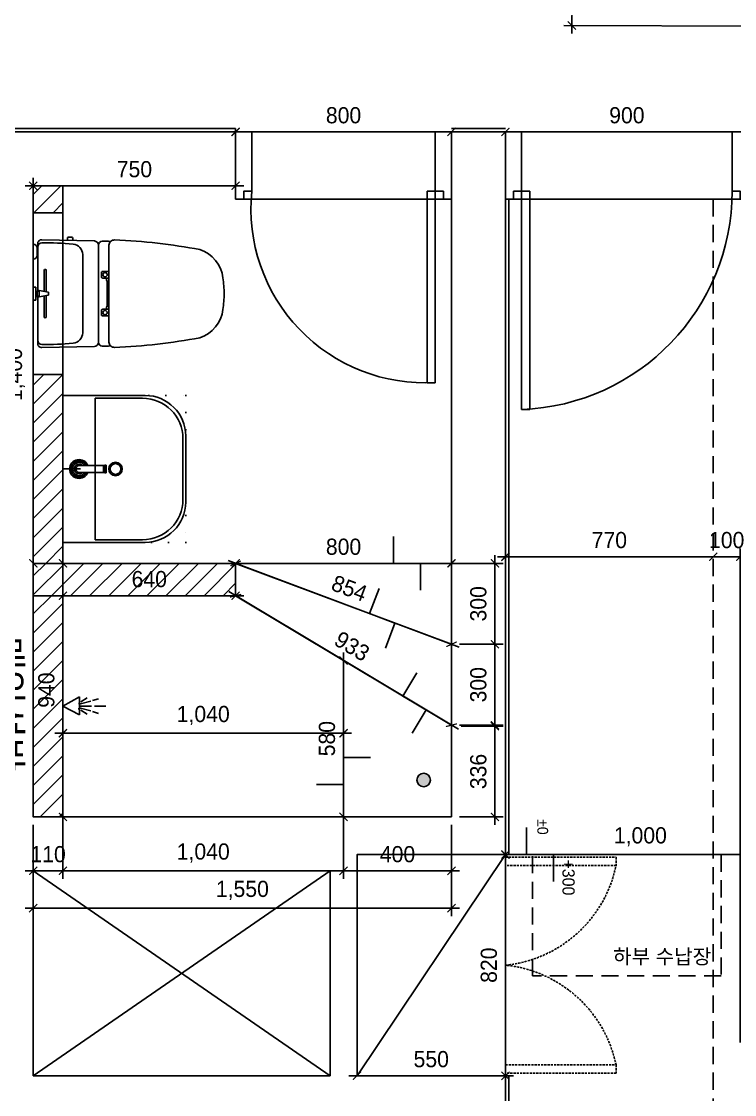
# Model space of a CAD drawing. Header units: millimetres. Extents: x -551172 to 232469, y -3435 to 261611.
# Drawn here: x 78598 to 81240, y 101786 to 105765 of the extents above; entities that cross this region are included whole.
import ezdxf

# ---------------------------------------------------------------- set-up
doc = ezdxf.new("R2010")
doc.units = ezdxf.units.MM
doc.header["$LTSCALE"] = 10
doc.header["$PDMODE"] = 3
for name, pattern in [('DH-HID2', [1.2, 0.8, -0.4]), ('DOT', [6.35, 0, -6.35]), ('HIDDEN', [9.525, 6.35, -3.175])]:
    doc.linetypes.add(name, pattern=pattern)
doc.layers.get('DEFPOINTS').update_dxf_attribs({"color": 248})
for name, color, linetype in [('0-ELC TEXT', 7, 'Continuous'), ('03-WAL NEW', 3, 'Continuous'), ('06-FUR', 6, 'Continuous'), ('07-DIM WAL', 5, 'Continuous'), ('3.기호.계단선', 30, 'Continuous'), ('BATH', 4, 'Continuous'), ('C-FIN', 5, 'Continuous'), ('C-HAT', 251, 'Continuous'), ('CO-BATH', 6, 'Continuous'), ('F-FIN', 5, 'Continuous'), ('F-PAT', 250, 'Continuous'), ('fin', 5, 'Continuous'), ('FU-FURM', 251, 'DH-HID2'), ('HL', 6, 'HIDDEN'), ('TOILET-1', 6, 'Continuous'), ('도면층2', 2, 'Continuous'), ('도면층4', 4, 'Continuous'), ('도면층5', 5, 'Continuous'), ('욕실설비', 3, 'Continuous')]:
    doc.layers.add(name, color=color, linetype=linetype)
doc.styles.add('HY 울릉도 L', font='')
doc.styles.add('코레일둥고', font='Korail_Round_Gothic_Medium.ttf')
doc.styles.get('HY 울릉도 L').set_extended_font_data('HY울릉도L')
doc.linetypes.add('ZIGZAG', pattern='A,0.0001,-0.2,[131,ltypeshp.shx,S=0.2,R=0,X=-0.2,Y=0],-0.4,[131,ltypeshp.shx,S=0.2,R=180,X=0.2,Y=0],-0.2', length=0.8001)
doc.dimstyles.new('30', dxfattribs={"dimscale": 30, "dimtxt": 2, "dimasz": 1, "dimexe": 1, "dimexo": 1, "dimgap": 1, "dimtad": 1, "dimdec": 0, "dimrnd": 0.05, "dimdsep": 46, "dimlunit": 6, "dimtxsty": 'HY 울릉도 L', "dimblk": 'ARCHTICK', "dimcen": 2.5, "dimdle": 1, "dimclrd": 133, "dimclre": 133, "dimclrt": 30, "dimadec": 0, "dimazin": 0, "dimtfac": 1, "dimtdec": 0, "dimtix": 1, "dimtmove": 2, "dimatfit": 3, "dimldrblk": 'ARCHTICK', "dimfxl": 1, "dimlwd": -1, "dimlwe": -1, "dimarcsym": 0})
pattern_1 = [(45, (-101460, 19350), (-35.355339, 35.355339), [])]

# ---------------------------------------------------------------- blocks, each defined once
blk = doc.blocks.new('A$C4B2D31F0')
at = {"layer": 'fin', "color": 4}
for p, q in [((185, 690.9), (20.4, 690.9)), ((37.2, 692.3), (24.7, 692.3)), ((37.2, 692.3), (49.7, 692.3)), ((200.9, 690.9), (365.5, 690.9)), ((47.7, 523.7), (192.9, 523.7)), ((338.2, 523.7), (192.9, 523.7)), ((12.6, 465.9), (192.9, 465.9)), ((373.3, 465.9), (192.9, 465.9)), ((192.9, 426.6), (13.7, 426.6)), ((192.9, 426.6), (372.2, 426.6))]:
    blk.add_line(p, q, dxfattribs=at)
for points in [[(20.4, 690.9), (7.9, 690.9, 0.421209), (-7.1, 675.5), (-2.4, 480.5, 0.001659)], [(365.5, 690.9), (378, 690.9, -0.421209), (392.9, 675.5), (388.3, 480.5, -0.001659)], [(12.6, 465.9, 0.371724), (-1.8, 451.2, 0.003515), (-1, 420.3, 0.320541)], [(373.3, 465.9, -0.371724), (387.7, 451.2, -0.003515), (386.9, 420.3, -0.320541)]]:
    blk.add_lwpolyline(points, format="xyb", dxfattribs=at)
for centre, radius, start, end in [((20.4, 674.9), 16, 90, 179.3116), ((24.7, 707.3), 15, 180, 270), ((49.7, 707.3), 15, 270, 0), ((365.5, 674.9), 16, 0.6884, 90), ((1004.3, 663.1), 1000, 179.3116, 185.9437), ((-618.4, 663.1), 1000, 354.0563, 0.6884), ((49.4, 563.7), 40, 185.9437, 267.5129), ((336.5, 563.7), 40, 272.4871, 354.0563), ((12.6, 480.9), 15, 181.3651, 270), ((373.3, 480.9), 15, 270, 358.6349), ((13.7, 406.6), 20, 90, 182.3333), ((2197.7, 495.6), 2205.9, 182.3333, 190.6081), ((-1811.8, 495.6), 2205.9, 349.3919, 357.6667), ((372.2, 406.6), 20, 357.6667, 90), ((148.7, 128.9), 125.5, 198.2964, 263.4241), ((237.2, 128.9), 125.5, 276.5759, 341.7036), ((192.9, 405.9), 405.9, 261.6993, 270), ((192.9, 405.9), 405.9, 270, 278.3007)]:
    blk.add_arc(centre, radius, start, end, dxfattribs=at)
at = {"layer": 'HL', "linetype": 'Continuous'}
for p, q in [((168.9, 697.3), (168.9, 707.3)), ((168.9, 697.3), (216.9, 697.3)), ((186, 692.5), (180.6, 697.3)), ((181.6, 685.5), (186, 692.5)), ((187, 651.2), (181.6, 685.5)), ((181.6, 685.5), (204.3, 685.5)), ((186, 692.5), (199.9, 692.5)), ((198.9, 651.2), (204.3, 685.5)), ((199.9, 692.5), (205.3, 697.3)), ((204.3, 685.5), (199.9, 692.5)), ((216.9, 697.3), (216.9, 707.3)), ((106.4, 666.3), (184.4, 666.3)), ((106.4, 659.3), (185.5, 659.3)), ((187, 651.2), (198.9, 651.2)), ((200.4, 659.3), (279.4, 659.3)), ((201.4, 666.3), (279.4, 666.3)), ((-16, 576.9), (-16, 564.8)), ((-12, 580.9), (-4.8, 580.9)), ((-12, 560.8), (-4.3, 560.8)), ((192.9, 433.7), (146.6, 433.7)), ((192.9, 433.7), (239.3, 433.7))]:
    blk.add_line(p, q, dxfattribs=at)
for points in [[(110.4, 426.6), (110.4, 450.8, -0.414214), (114.4, 454.8), (130.9, 454.8, -0.414214), (134.9, 450.8), (134.9, 435.2), (134.9, 426.6)], [(275.5, 426.6), (275.5, 450.8, 0.414214), (271.5, 454.8), (255, 454.8, 0.414214), (251, 450.8), (251, 435.2), (251, 426.6)], [(134.9, 435.2), (144.6, 435.2, -0.414214), (146.6, 433.2), (146.6, 426.6)], [(251, 435.2), (241.3, 435.2, 0.414214), (239.3, 433.2), (239.3, 426.6)]]:
    blk.add_lwpolyline(points, format="xyb", dxfattribs=at)
for centre in [(122.9, 440.9), (262.9, 440.9)]:
    blk.add_circle(centre, 8, dxfattribs=at)
for centre, radius, start, end in [((106.4, 662.8), 3.5, 90, 270), ((279.4, 662.8), 3.5, 270, 90), ((-12, 576.9), 4, 90, 180), ((-12, 564.8), 4, 180, 270)]:
    blk.add_arc(centre, radius, start, end, dxfattribs=at)
blk = doc.blocks.new('B-003')
blk.add_line((0, 0), (0, -65))
at = {"layer": 'CO-BATH'}
for p, q in [((272.5, 0), (-272.5, 0)), ((272.5, -305), (272.5, 0)), ((-272.5, 0), (-272.5, -305)), ((-122.5, -455), (122.5, -455))]:
    blk.add_line(p, q, dxfattribs=at)
at = {"layer": 'CO-BATH', "color": 8}
for p, q in [((-12.5, -60), (-12.5, -150.5)), ((12.5, -60), (12.5, -150.5)), ((-262.5, -120), (-262.5, -295)), ((262.5, -120), (-262.5, -120)), ((-14.5, -155.5), (-14.5, -160.5)), ((-13.5, -150.5), (-13.5, -155.5)), ((13.5, -150.5), (13.5, -155.5)), ((14.5, -155.5), (14.5, -160.5)), ((262.5, -295), (262.5, -120)), ((-14.5, -160.5), (14.5, -160.5)), ((-112.5, -445), (112.5, -445))]:
    blk.add_line(p, q, dxfattribs=at)
at = {"layer": 'CO-BATH', "color": 251}
for p, q in [((-14.5, -155.5), (14.5, -155.5)), ((-13.5, -150.5), (13.5, -150.5))]:
    blk.add_line(p, q, dxfattribs=at)
at = {"layer": 'CO-BATH', "color": 8, "linetype": 'DOT'}
blk.add_lwpolyline([(-272.5, -455), (272.5, -455), (272.5, 0), (-272.5, 0)], close=True, dxfattribs=at)
at = {"layer": 'CO-BATH', "color": 8}
blk.add_circle((0, -195), 25, dxfattribs=at)
at = {"layer": 'CO-BATH', "color": 251}
blk.add_circle((0, -195), 20, dxfattribs=at)
at = {"layer": 'CO-BATH', "color": 8}
for centre, radius, start, end in [((0, -60), 35, 290.9248, 249.0751), ((0, -60), 12.5, 360, 180), ((-112.5, -295), 150, 180, 270), ((112.5, -295), 150, 270, 0)]:
    blk.add_arc(centre, radius, start, end, dxfattribs=at)
at = {"layer": 'CO-BATH', "color": 251}
for radius, start, end in [(30, 294.6243, 245.3757), (25, 300, 240), (18, 313.9829, 226.017)]:
    blk.add_arc((0, -60), radius, start, end, dxfattribs=at)
at = {"layer": 'CO-BATH'}
for centre, start, end in [((-122.5, -305), 180, 270), ((122.5, -305), 270, 0)]:
    blk.add_arc(centre, 150, start, end, dxfattribs=at)
blk = doc.blocks.new('AC-8')
at = {"layer": 'BATH'}
for p, q in [((-50.8, 54), (-0.1, 142.7)), ((-0.1, 142.7), (45.4, 54)), ((45.4, 54), (-50.8, 54)), ((-24.7, 46.5), (-46.3, 12.2)), ((-13.5, 47.3), (-27.7, -7.9)), ((-1.6, 49.5), (-1.6, -10.8)), ((10.4, 47.3), (24.5, -7.9)), ((21.6, 46.5), (43.2, 12.2)), ((-31.4, -16.2), (-41.1, -49)), ((-1.6, -27.3), (-1.6, -88.5)), ((28.3, -16.2), (38, -49))]:
    blk.add_line(p, q, dxfattribs=at)
blk = doc.blocks.new('A$C1AC25B95')
at = {"layer": '욕실설비', "color": 8}
for p, q in [((28.3, 72.3), (28.3, 75)), ((53.3, 73.7), (53.3, 75))]:
    blk.add_line(p, q, dxfattribs=at)
at = {"layer": 'TOILET-1', "linetype": 'Continuous', "xscale": 0.873786407766195, "yscale": 0.873786407766195, "zscale": 0.873786407766195, "rotation": 180}
blk.add_blockref('AC-8', (39.7, 124.7), dxfattribs=at)
blk = doc.blocks.new('_ArchTick')
at = {"color": 0, "linetype": 'ByBlock', "const_width": 0.15}
blk.add_lwpolyline([(-0.5, -0.5), (0.5, 0.5)], dxfattribs=at)
blk = doc.blocks.new('*D1173')
at = {"layer": '06-FUR', "color": 133, "transparency": 16777216}
for p, q in [((78641.4, 102785.3), (78641.4, 102585.3)), ((78751.4, 102785.3), (78751.4, 102585.3)), ((78641.4, 102615.3), (78611.4, 102615.3)), ((78641.4, 102615.3), (78751.4, 102615.3)), ((78751.4, 102615.3), (78781.4, 102615.3))]:
    blk.add_line(p, q, dxfattribs=at)
at = {"layer": 'DEFPOINTS', "color": 0, "transparency": 16777216}
for p in [(78641.4, 102815.3), (78751.4, 102815.3), (78751.4, 102615.3)]:
    blk.add_point(p, dxfattribs=at)
at = {"layer": '06-FUR', "color": 133, "transparency": 16777216, "xscale": 30, "yscale": 30, "zscale": 30}
blk.add_blockref('_ArchTick', (78641.4, 102615.3), dxfattribs=at)
at = {"layer": '06-FUR', "color": 133, "transparency": 16777216, "xscale": 30, "yscale": 30, "zscale": 30, "rotation": 180}
blk.add_blockref('_ArchTick', (78751.4, 102615.3), dxfattribs=at)
at = {"layer": '06-FUR', "color": 30, "transparency": 16777216, "insert": (78696.4, 102676.6), "char_height": 60, "attachment_point": 5, "style": 'HY 울릉도 L'}
blk.add_mtext('110', dxfattribs=at)
blk = doc.blocks.new('*D1174')
at = {"layer": '06-FUR', "color": 133, "transparency": 16777216}
for p, q in [((78751.4, 102785.3), (78751.4, 102585.3)), ((79791.4, 102785.3), (79791.4, 102585.3)), ((78721.4, 102615.3), (79821.4, 102615.3))]:
    blk.add_line(p, q, dxfattribs=at)
at = {"layer": 'DEFPOINTS', "color": 0, "transparency": 16777216}
for p in [(78751.4, 102815.3), (79791.4, 102815.3), (79791.4, 102615.3)]:
    blk.add_point(p, dxfattribs=at)
at = {"layer": '06-FUR', "color": 133, "transparency": 16777216, "xscale": 30, "yscale": 30, "zscale": 30, "rotation": 180}
blk.add_blockref('_ArchTick', (78751.4, 102615.3), dxfattribs=at)
at = {"layer": '06-FUR', "color": 133, "transparency": 16777216, "xscale": 30, "yscale": 30, "zscale": 30}
blk.add_blockref('_ArchTick', (79791.4, 102615.3), dxfattribs=at)
at = {"layer": '06-FUR', "color": 30, "transparency": 16777216, "insert": (79271.4, 102681.2), "char_height": 60, "attachment_point": 5, "style": 'HY 울릉도 L'}
blk.add_mtext('1,040', dxfattribs=at)
blk = doc.blocks.new('*D1106')
at = {"layer": '06-FUR', "color": 133, "transparency": 16777216}
for p, q in [((79791.4, 102785.3), (79791.4, 102585.3)), ((80191.4, 102785.3), (80191.4, 102585.3)), ((79761.4, 102615.3), (80221.4, 102615.3))]:
    blk.add_line(p, q, dxfattribs=at)
at = {"layer": 'DEFPOINTS', "color": 0, "transparency": 16777216}
for p in [(79791.4, 102815.3), (80191.4, 102815.3), (80191.4, 102615.3)]:
    blk.add_point(p, dxfattribs=at)
at = {"layer": '06-FUR', "color": 133, "transparency": 16777216, "xscale": 30, "yscale": 30, "zscale": 30, "rotation": 180}
blk.add_blockref('_ArchTick', (79791.4, 102615.3), dxfattribs=at)
at = {"layer": '06-FUR', "color": 133, "transparency": 16777216, "xscale": 30, "yscale": 30, "zscale": 30}
blk.add_blockref('_ArchTick', (80191.4, 102615.3), dxfattribs=at)
at = {"layer": '06-FUR', "color": 30, "transparency": 16777216, "insert": (79991.4, 102676.6), "char_height": 60, "attachment_point": 5, "style": 'HY 울릉도 L'}
blk.add_mtext('400', dxfattribs=at)
blk = doc.blocks.new('*D1107')
at = {"layer": '06-FUR', "color": 133, "transparency": 16777216}
for p, q in [((78641.4, 102785.3), (78641.4, 102446.8)), ((80191.4, 102785.3), (80191.4, 102446.8)), ((80221.4, 102476.8), (78611.4, 102476.8))]:
    blk.add_line(p, q, dxfattribs=at)
at = {"layer": 'DEFPOINTS', "color": 0, "transparency": 16777216}
for p in [(78641.4, 102815.3), (80191.4, 102815.3), (78641.4, 102476.8)]:
    blk.add_point(p, dxfattribs=at)
at = {"layer": '06-FUR', "color": 133, "transparency": 16777216, "xscale": 30, "yscale": 30, "zscale": 30, "rotation": 180}
blk.add_blockref('_ArchTick', (78641.4, 102476.8), dxfattribs=at)
at = {"layer": '06-FUR', "color": 133, "transparency": 16777216, "xscale": 30, "yscale": 30, "zscale": 30}
blk.add_blockref('_ArchTick', (80191.4, 102476.8), dxfattribs=at)
at = {"layer": '06-FUR', "color": 30, "transparency": 16777216, "insert": (79416.4, 102542.7), "char_height": 60, "attachment_point": 5, "style": 'HY 울릉도 L'}
blk.add_mtext('1,550', dxfattribs=at)
blk = doc.blocks.new('*D1175')
at = {"layer": '06-FUR', "color": 133, "transparency": 16777216}
for p, q in [((80352.4, 103785.3), (80352.4, 103425.3)), ((80221.4, 103755.3), (80382.4, 103755.3)), ((80221.4, 103455.3), (80382.4, 103455.3))]:
    blk.add_line(p, q, dxfattribs=at)
at = {"layer": 'DEFPOINTS', "color": 0, "transparency": 16777216}
for p in [(80191.4, 103755.3), (80191.4, 103455.3), (80352.4, 103455.3)]:
    blk.add_point(p, dxfattribs=at)
at = {"layer": '06-FUR', "color": 133, "transparency": 16777216, "xscale": 30, "yscale": 30, "zscale": 30}
for p, rotation in [((80352.4, 103755.3), 90), ((80352.4, 103455.3), 270)]:
    blk.add_blockref('_ArchTick', p, dxfattribs=dict(at, rotation=rotation))
at = {"layer": '06-FUR', "color": 30, "transparency": 16777216, "insert": (80291.1, 103605.3), "char_height": 60, "attachment_point": 5, "rotation": 90, "style": 'HY 울릉도 L'}
blk.add_mtext('300', dxfattribs=at)
blk = doc.blocks.new('*D1176')
at = {"layer": '06-FUR', "color": 133, "transparency": 16777216}
for p, q in [((80352.4, 103485.3), (80352.4, 103125.3)), ((80221.4, 103455.3), (80382.4, 103455.3)), ((80221.4, 103155.3), (80382.4, 103155.3))]:
    blk.add_line(p, q, dxfattribs=at)
at = {"layer": 'DEFPOINTS', "color": 0, "transparency": 16777216}
for p in [(80191.4, 103455.3), (80191.4, 103155.3), (80352.4, 103155.3)]:
    blk.add_point(p, dxfattribs=at)
at = {"layer": '06-FUR', "color": 133, "transparency": 16777216, "xscale": 30, "yscale": 30, "zscale": 30}
for p, rotation in [((80352.4, 103455.3), 90), ((80352.4, 103155.3), 270)]:
    blk.add_blockref('_ArchTick', p, dxfattribs=dict(at, rotation=rotation))
at = {"layer": '06-FUR', "color": 30, "transparency": 16777216, "insert": (80291.1, 103305.3), "char_height": 60, "attachment_point": 5, "rotation": 90, "style": 'HY 울릉도 L'}
blk.add_mtext('300', dxfattribs=at)
blk = doc.blocks.new('*D1108')
at = {"layer": '06-FUR', "color": 133, "transparency": 16777216}
for p, q in [((80352.4, 103181.7), (80352.4, 102785.3)), ((80227.4, 103151.7), (80382.4, 103151.7)), ((80221.4, 102815.3), (80382.4, 102815.3))]:
    blk.add_line(p, q, dxfattribs=at)
at = {"layer": 'DEFPOINTS', "color": 0, "transparency": 16777216}
for p in [(80197.4, 103151.7), (80191.4, 102815.3), (80352.4, 102815.3)]:
    blk.add_point(p, dxfattribs=at)
at = {"layer": '06-FUR', "color": 133, "transparency": 16777216, "xscale": 30, "yscale": 30, "zscale": 30}
for p, rotation in [((80352.4, 103151.7), 90), ((80352.4, 102815.3), 270)]:
    blk.add_blockref('_ArchTick', p, dxfattribs=dict(at, rotation=rotation))
at = {"layer": '06-FUR', "color": 30, "transparency": 16777216, "insert": (80291.1, 102983.5), "char_height": 60, "attachment_point": 5, "rotation": 90, "style": 'HY 울릉도 L'}
blk.add_mtext('336', dxfattribs=at)
blk = doc.blocks.new('*D1109')
at = {"layer": '06-FUR', "color": 133, "transparency": 16777216}
for p, q in [((78751.4, 103785.3), (78751.4, 102785.3)), ((78671.4, 103755.3), (78781.4, 103755.3)), ((78671.4, 102815.3), (78781.4, 102815.3))]:
    blk.add_line(p, q, dxfattribs=at)
at = {"layer": 'DEFPOINTS', "color": 0, "transparency": 16777216}
for p in [(78641.4, 103755.3), (78641.4, 102815.3), (78751.4, 102815.3)]:
    blk.add_point(p, dxfattribs=at)
at = {"layer": '06-FUR', "color": 133, "transparency": 16777216, "xscale": 30, "yscale": 30, "zscale": 30}
for p, rotation in [((78751.4, 103755.3), 90), ((78751.4, 102815.3), 270)]:
    blk.add_blockref('_ArchTick', p, dxfattribs=dict(at, rotation=rotation))
at = {"layer": '06-FUR', "color": 30, "transparency": 16777216, "insert": (78690.1, 103285.3), "char_height": 60, "attachment_point": 5, "rotation": 90, "style": 'HY 울릉도 L'}
blk.add_mtext('940', dxfattribs=at)
blk = doc.blocks.new('*D1177')
at = {"layer": '06-FUR', "color": 133, "transparency": 16777216}
for p, q in [((78641.4, 103725.3), (78641.4, 105185.3)), ((78671.4, 105155.3), (78671.4, 105155.3)), ((78671.4, 103755.3), (78671.4, 103755.3))]:
    blk.add_line(p, q, dxfattribs=at)
at = {"layer": 'DEFPOINTS', "color": 0, "transparency": 16777216}
for p in [(78641.4, 105155.3), (78641.4, 105155.3), (78641.4, 103755.3)]:
    blk.add_point(p, dxfattribs=at)
at = {"layer": '06-FUR', "color": 133, "transparency": 16777216, "xscale": 30, "yscale": 30, "zscale": 30}
for p, rotation in [((78641.4, 105155.3), 90), ((78641.4, 103755.3), 270)]:
    blk.add_blockref('_ArchTick', p, dxfattribs=dict(at, rotation=rotation))
at = {"layer": '06-FUR', "color": 30, "transparency": 16777216, "insert": (78575.4, 104455.3), "char_height": 60, "attachment_point": 5, "rotation": 90, "style": 'HY 울릉도 L'}
blk.add_mtext('1,400', dxfattribs=at)
blk = doc.blocks.new('*D1164')
at = {"layer": '06-FUR', "color": 133, "transparency": 16777216}
blk.add_line((81321.4, 105355.3), (80361.4, 105355.3), dxfattribs=at)
at = {"layer": 'DEFPOINTS', "color": 0, "transparency": 16777216}
for p in [(80391.4, 105355.3), (80391.4, 105355.3), (81291.4, 105355.3)]:
    blk.add_point(p, dxfattribs=at)
at = {"layer": '06-FUR', "color": 133, "transparency": 16777216, "xscale": 30, "yscale": 30, "zscale": 30, "rotation": 180}
blk.add_blockref('_ArchTick', (80391.4, 105355.3), dxfattribs=at)
at = {"layer": '06-FUR', "color": 133, "transparency": 16777216, "xscale": 30, "yscale": 30, "zscale": 30}
blk.add_blockref('_ArchTick', (81291.4, 105355.3), dxfattribs=at)
at = {"layer": '06-FUR', "color": 30, "transparency": 16777216, "insert": (80841.4, 105416.6), "char_height": 60, "attachment_point": 5, "style": 'HY 울릉도 L'}
blk.add_mtext('900', dxfattribs=at)
blk = doc.blocks.new('*D1165')
at = {"layer": '06-FUR', "color": 133, "transparency": 16777216}
blk.add_line((80221.4, 105355.3), (79361.4, 105355.3), dxfattribs=at)
at = {"layer": 'DEFPOINTS', "color": 0, "transparency": 16777216}
for p in [(79391.4, 105355.3), (79391.4, 105355.3), (80191.4, 105355.3)]:
    blk.add_point(p, dxfattribs=at)
at = {"layer": '06-FUR', "color": 133, "transparency": 16777216, "xscale": 30, "yscale": 30, "zscale": 30, "rotation": 180}
blk.add_blockref('_ArchTick', (79391.4, 105355.3), dxfattribs=at)
at = {"layer": '06-FUR', "color": 133, "transparency": 16777216, "xscale": 30, "yscale": 30, "zscale": 30}
blk.add_blockref('_ArchTick', (80191.4, 105355.3), dxfattribs=at)
at = {"layer": '06-FUR', "color": 30, "transparency": 16777216, "insert": (79791.4, 105416.6), "char_height": 60, "attachment_point": 5, "style": 'HY 울릉도 L'}
blk.add_mtext('800', dxfattribs=at)
blk = doc.blocks.new('*D1204')
at = {"layer": '06-FUR', "color": 133, "transparency": 16777216}
blk.add_line((81421.4, 102675.3), (80361.4, 102675.3), dxfattribs=at)
at = {"layer": 'DEFPOINTS', "color": 0, "transparency": 16777216}
for p in [(80391.4, 102675.3), (80391.4, 102675.3), (81391.4, 102675.3)]:
    blk.add_point(p, dxfattribs=at)
at = {"layer": '06-FUR', "color": 133, "transparency": 16777216, "xscale": 30, "yscale": 30, "zscale": 30, "rotation": 180}
blk.add_blockref('_ArchTick', (80391.4, 102675.3), dxfattribs=at)
at = {"layer": '06-FUR', "color": 133, "transparency": 16777216, "xscale": 30, "yscale": 30, "zscale": 30}
blk.add_blockref('_ArchTick', (81391.4, 102675.3), dxfattribs=at)
at = {"layer": '06-FUR', "color": 30, "transparency": 16777216, "insert": (80891.4, 102741.2), "char_height": 60, "attachment_point": 5, "style": 'HY 울릉도 L'}
blk.add_mtext('1,000', dxfattribs=at)
blk = doc.blocks.new('*D1213')
at = {"layer": '06-FUR', "color": 133, "transparency": 16777216}
for p, q in [((80391.4, 102705.3), (80391.4, 101825.3)), ((80421.4, 102675.3), (80421.4, 102675.3)), ((80421.4, 101855.3), (80421.4, 101855.3))]:
    blk.add_line(p, q, dxfattribs=at)
at = {"layer": 'DEFPOINTS', "color": 0, "transparency": 16777216}
for p in [(80391.4, 102675.3), (80391.4, 101855.3), (80391.4, 101855.3)]:
    blk.add_point(p, dxfattribs=at)
at = {"layer": '06-FUR', "color": 133, "transparency": 16777216, "xscale": 30, "yscale": 30, "zscale": 30}
for p, rotation in [((80391.4, 102675.3), 90), ((80391.4, 101855.3), 270)]:
    blk.add_blockref('_ArchTick', p, dxfattribs=dict(at, rotation=rotation))
at = {"layer": '06-FUR', "color": 30, "transparency": 16777216, "insert": (80330.1, 102265.3), "char_height": 60, "attachment_point": 5, "rotation": 90, "style": 'HY 울릉도 L'}
blk.add_mtext('820', dxfattribs=at)
blk = doc.blocks.new('*D1214')
at = {"layer": '06-FUR', "color": 133, "transparency": 16777216}
blk.add_line((80421.4, 101855.3), (79811.4, 101855.3), dxfattribs=at)
at = {"layer": 'DEFPOINTS', "color": 0, "transparency": 16777216}
for p in [(79841.4, 101855.3), (79841.4, 101855.3), (80391.4, 101855.3)]:
    blk.add_point(p, dxfattribs=at)
at = {"layer": '06-FUR', "color": 133, "transparency": 16777216, "xscale": 30, "yscale": 30, "zscale": 30, "rotation": 180}
blk.add_blockref('_ArchTick', (79841.4, 101855.3), dxfattribs=at)
at = {"layer": '06-FUR', "color": 133, "transparency": 16777216, "xscale": 30, "yscale": 30, "zscale": 30}
blk.add_blockref('_ArchTick', (80391.4, 101855.3), dxfattribs=at)
at = {"layer": '06-FUR', "color": 30, "transparency": 16777216, "insert": (80116.4, 101916.6), "char_height": 60, "attachment_point": 5, "style": 'HY 울릉도 L'}
blk.add_mtext('550', dxfattribs=at)
blk = doc.blocks.new('*D1244')
at = {"layer": '06-FUR', "color": 133, "transparency": 16777216}
blk.add_line((79421.4, 103635.3), (78721.4, 103635.3), dxfattribs=at)
at = {"layer": 'DEFPOINTS', "color": 0, "transparency": 16777216}
for p in [(78751.4, 103635.3), (78751.4, 103635.3), (79391.4, 103635.3)]:
    blk.add_point(p, dxfattribs=at)
at = {"layer": '06-FUR', "color": 133, "transparency": 16777216, "xscale": 30, "yscale": 30, "zscale": 30, "rotation": 180}
blk.add_blockref('_ArchTick', (78751.4, 103635.3), dxfattribs=at)
at = {"layer": '06-FUR', "color": 133, "transparency": 16777216, "xscale": 30, "yscale": 30, "zscale": 30}
blk.add_blockref('_ArchTick', (79391.4, 103635.3), dxfattribs=at)
at = {"layer": '06-FUR', "color": 30, "transparency": 16777216, "insert": (79071.4, 103696.6), "char_height": 60, "attachment_point": 5, "style": 'HY 울릉도 L'}
blk.add_mtext('640', dxfattribs=at)
blk = doc.blocks.new('*D1245')
at = {"layer": '06-FUR', "color": 133, "transparency": 16777216}
blk.add_line((79365.7, 103650.7), (80217.1, 103139.9), dxfattribs=at)
at = {"layer": 'DEFPOINTS', "color": 0, "transparency": 16777216}
for p in [(79391.4, 103635.3), (80191.4, 103155.3), (80191.4, 103155.3)]:
    blk.add_point(p, dxfattribs=at)
at = {"layer": '06-FUR', "color": 133, "transparency": 16777216, "xscale": 30, "yscale": 30, "zscale": 30}
for p, rotation in [((79391.4, 103635.3), 149.0362434679265), ((80191.4, 103155.3), 329.0362434679265)]:
    blk.add_blockref('_ArchTick', p, dxfattribs=dict(at, rotation=rotation))
at = {"layer": '06-FUR', "color": 30, "transparency": 16777216, "insert": (79822.9, 103447.9), "char_height": 60, "attachment_point": 5, "rotation": 329.0362, "style": 'HY 울릉도 L'}
blk.add_mtext('933', dxfattribs=at)
blk = doc.blocks.new('*D1246')
at = {"layer": '06-FUR', "color": 133, "transparency": 16777216}
blk.add_line((79791.4, 103425.3), (79791.4, 102785.3), dxfattribs=at)
at = {"layer": 'DEFPOINTS', "color": 0, "transparency": 16777216}
for p in [(79791.4, 103395.3), (79791.4, 102815.3), (79791.4, 102815.3)]:
    blk.add_point(p, dxfattribs=at)
at = {"layer": '06-FUR', "color": 133, "transparency": 16777216, "xscale": 30, "yscale": 30, "zscale": 30}
for p, rotation in [((79791.4, 103395.3), 90), ((79791.4, 102815.3), 270)]:
    blk.add_blockref('_ArchTick', p, dxfattribs=dict(at, rotation=rotation))
at = {"layer": '06-FUR', "color": 30, "transparency": 16777216, "insert": (79730.1, 103105.3), "char_height": 60, "attachment_point": 5, "rotation": 90, "style": 'HY 울릉도 L'}
blk.add_mtext('580', dxfattribs=at)
blk = doc.blocks.new('*D1247')
at = {"layer": '06-FUR', "color": 133, "transparency": 16777216}
blk.add_line((79363.3, 103765.8), (80219.5, 103444.8), dxfattribs=at)
at = {"layer": 'DEFPOINTS', "color": 0, "transparency": 16777216}
for p in [(79391.4, 103755.3), (80191.4, 103455.3), (80191.4, 103455.3)]:
    blk.add_point(p, dxfattribs=at)
at = {"layer": '06-FUR', "color": 133, "transparency": 16777216, "xscale": 30, "yscale": 30, "zscale": 30}
for p, rotation in [((79391.4, 103755.3), 159.4439547804165), ((80191.4, 103455.3), 339.4439547804166)]:
    blk.add_blockref('_ArchTick', p, dxfattribs=dict(at, rotation=rotation))
at = {"layer": '06-FUR', "color": 30, "transparency": 16777216, "insert": (79812.9, 103662.7), "char_height": 60, "attachment_point": 5, "rotation": 339.444, "style": 'HY 울릉도 L'}
blk.add_mtext('854', dxfattribs=at)
blk = doc.blocks.new('*D1250')
at = {"layer": '06-FUR', "color": 133, "transparency": 16777216}
blk.add_line((80221.4, 103755.3), (79361.4, 103755.3), dxfattribs=at)
at = {"layer": 'DEFPOINTS', "color": 0, "transparency": 16777216}
for p in [(79391.4, 103755.3), (79391.4, 103755.3), (80191.4, 103755.3)]:
    blk.add_point(p, dxfattribs=at)
at = {"layer": '06-FUR', "color": 133, "transparency": 16777216, "xscale": 30, "yscale": 30, "zscale": 30, "rotation": 180}
blk.add_blockref('_ArchTick', (79391.4, 103755.3), dxfattribs=at)
at = {"layer": '06-FUR', "color": 133, "transparency": 16777216, "xscale": 30, "yscale": 30, "zscale": 30}
blk.add_blockref('_ArchTick', (80191.4, 103755.3), dxfattribs=at)
at = {"layer": '06-FUR', "color": 30, "transparency": 16777216, "insert": (79791.4, 103816.6), "char_height": 60, "attachment_point": 5, "style": 'HY 울릉도 L'}
blk.add_mtext('800', dxfattribs=at)
blk = doc.blocks.new('*D1251')
at = {"layer": '06-FUR', "color": 133, "transparency": 16777216}
for p, q in [((79391.4, 105185.3), (79391.4, 105185.3)), ((79421.4, 105155.3), (78611.4, 105155.3))]:
    blk.add_line(p, q, dxfattribs=at)
at = {"layer": 'DEFPOINTS', "color": 0, "transparency": 16777216}
for p in [(78641.4, 105155.3), (78641.4, 105155.3), (79391.4, 105155.3)]:
    blk.add_point(p, dxfattribs=at)
at = {"layer": '06-FUR', "color": 133, "transparency": 16777216, "xscale": 30, "yscale": 30, "zscale": 30, "rotation": 180}
blk.add_blockref('_ArchTick', (78641.4, 105155.3), dxfattribs=at)
at = {"layer": '06-FUR', "color": 133, "transparency": 16777216, "xscale": 30, "yscale": 30, "zscale": 30}
blk.add_blockref('_ArchTick', (79391.4, 105155.3), dxfattribs=at)
at = {"layer": '06-FUR', "color": 30, "transparency": 16777216, "insert": (79016.4, 105216.6), "char_height": 60, "attachment_point": 5, "style": 'HY 울릉도 L'}
blk.add_mtext('750', dxfattribs=at)
blk = doc.blocks.new('*D1260')
at = {"layer": '06-FUR', "color": 133, "transparency": 16777216}
for p, q in [((80642.7, 106919.8), (80637.5, 105719.8)), ((81641.4, 106885.4), (80612.6, 106889.9)), ((81636.4, 105745.4), (80607.6, 105749.9))]:
    blk.add_line(p, q, dxfattribs=at)
at = {"layer": 'DEFPOINTS', "color": 0, "transparency": 16777216}
for p in [(81671.4, 106885.3), (80637.6, 105749.8), (81666.4, 105745.3)]:
    blk.add_point(p, dxfattribs=at)
at = {"layer": '06-FUR', "color": 133, "transparency": 16777216, "xscale": 30, "yscale": 30, "zscale": 30}
for p, rotation in [((80642.6, 106889.8), 89.74870329060842), ((80637.6, 105749.8), 269.7487032906084)]:
    blk.add_blockref('_ArchTick', p, dxfattribs=dict(at, rotation=rotation))
at = {"layer": '06-FUR', "color": 30, "transparency": 16777216, "insert": (80574.1, 106320.1), "char_height": 60, "attachment_point": 5, "rotation": 89.7487, "style": 'HY 울릉도 L'}
blk.add_mtext('1,140', dxfattribs=at)
blk = doc.blocks.new('*D1261')
at = {"layer": '06-FUR', "color": 133, "transparency": 16777216}
blk.add_line((79821.4, 103125.3), (78721.4, 103125.3), dxfattribs=at)
at = {"layer": 'DEFPOINTS', "color": 0, "transparency": 16777216}
for p in [(78751.4, 103125.3), (78751.4, 103125.3), (79791.4, 103125.3)]:
    blk.add_point(p, dxfattribs=at)
at = {"layer": '06-FUR', "color": 133, "transparency": 16777216, "xscale": 30, "yscale": 30, "zscale": 30, "rotation": 180}
blk.add_blockref('_ArchTick', (78751.4, 103125.3), dxfattribs=at)
at = {"layer": '06-FUR', "color": 133, "transparency": 16777216, "xscale": 30, "yscale": 30, "zscale": 30}
blk.add_blockref('_ArchTick', (79791.4, 103125.3), dxfattribs=at)
at = {"layer": '06-FUR', "color": 30, "transparency": 16777216, "insert": (79271.4, 103191.2), "char_height": 60, "attachment_point": 5, "style": 'HY 울릉도 L'}
blk.add_mtext('1,040', dxfattribs=at)
blk = doc.blocks.new('*D1276')
at = {"layer": '06-FUR', "color": 133, "transparency": 16777216}
for p, q in [((81191.4, 103780), (80361.4, 103780)), ((80391.4, 101978.4), (80391.4, 103810))]:
    blk.add_line(p, q, dxfattribs=at)
at = {"layer": 'DEFPOINTS', "color": 0, "transparency": 16777216}
for p in [(80391.4, 103780), (81161.4, 103780), (80391.4, 101948.4)]:
    blk.add_point(p, dxfattribs=at)
at = {"layer": '06-FUR', "color": 133, "transparency": 16777216, "xscale": 30, "yscale": 30, "zscale": 30, "rotation": 180}
blk.add_blockref('_ArchTick', (80391.4, 103780), dxfattribs=at)
at = {"layer": '06-FUR', "color": 133, "transparency": 16777216, "xscale": 30, "yscale": 30, "zscale": 30}
blk.add_blockref('_ArchTick', (81161.4, 103780), dxfattribs=at)
at = {"layer": '06-FUR', "color": 30, "transparency": 16777216, "insert": (80776.4, 103841.3), "char_height": 60, "attachment_point": 5, "style": 'HY 울릉도 L'}
blk.add_mtext('770', dxfattribs=at)
blk = doc.blocks.new('*D1277')
at = {"layer": '06-FUR', "color": 133, "transparency": 16777216}
for p, q in [((81161.4, 103780), (81131.4, 103780)), ((81161.4, 103780), (81261.4, 103780)), ((81261.4, 101978.4), (81261.4, 103810)), ((81261.4, 103780), (81291.4, 103780))]:
    blk.add_line(p, q, dxfattribs=at)
at = {"layer": 'DEFPOINTS', "color": 0, "transparency": 16777216}
for p in [(81161.4, 103780), (81261.4, 103780), (81261.4, 101948.4)]:
    blk.add_point(p, dxfattribs=at)
at = {"layer": '06-FUR', "color": 133, "transparency": 16777216, "xscale": 30, "yscale": 30, "zscale": 30}
blk.add_blockref('_ArchTick', (81161.4, 103780), dxfattribs=at)
at = {"layer": '06-FUR', "color": 133, "transparency": 16777216, "xscale": 30, "yscale": 30, "zscale": 30, "rotation": 180}
blk.add_blockref('_ArchTick', (81261.4, 103780), dxfattribs=at)
at = {"layer": '06-FUR', "color": 30, "transparency": 16777216, "insert": (81211.4, 103841.3), "char_height": 60, "attachment_point": 5, "style": 'HY 울릉도 L'}
blk.add_mtext('100', dxfattribs=at)

msp = doc.modelspace()

# ---------------------------------------------------------------- hatches: boundary and pattern name
at = {"layer": '0-ELC TEXT'}
h = msp.add_hatch(color=256, dxfattribs=at)
h.dxf.hatch_style = 1
edge = h.paths.add_edge_path()
edge.add_arc((80088.4, 102951.9), 25, 0, 360)
at = {"layer": 'C-HAT'}
h = msp.add_hatch(dxfattribs=at)
h.set_pattern_fill('_USER', color=256, scale=50, angle=45, pattern_type=0)
h.set_pattern_definition(pattern_1)
h.paths.add_polyline_path([(78751.4, 105155.3), (78641.4, 105155.3), (78641.4, 105055.3), (78751.4, 105055.3)])
h.paths.add_polyline_path([(78751.4, 104455.3), (78641.4, 104455.3), (78641.4, 103755.3), (78751.4, 103755.3)])
h = msp.add_hatch(dxfattribs=at)
h.set_pattern_fill('_USER', color=256, scale=50, angle=45, pattern_type=0)
h.set_pattern_definition(pattern_1)
h.paths.add_polyline_path([(79391.4, 103635.3), (78641.4, 103635.3), (78641.4, 103755.3), (79391.4, 103755.3)])
h = msp.add_hatch(dxfattribs=at)
h.set_pattern_fill('_USER', color=256, scale=50, angle=45, pattern_type=0)
h.set_pattern_definition(pattern_1)
h.paths.add_polyline_path([(78751.4, 103635.3), (78641.4, 103635.3), (78641.4, 102815.3), (78751.4, 102815.3)])

# ---------------------------------------------------------------- linework, layer by layer
at = {"layer": '0-ELC TEXT'}
msp.add_circle((80088.4, 102951.9), 25, dxfattribs=at)
at = {"layer": '03-WAL NEW'}
for p, q in [((78751.4, 105055.3), (78641.4, 105055.3)), ((78641.4, 104455.3), (78751.4, 104455.3)), ((78751.4, 103755.3), (80191.4, 103755.3)), ((79391.4, 103755.3), (80191.4, 103455.3)), ((80191.4, 103155.3), (79391.4, 103635.3)), ((79791.4, 102815.3), (79791.4, 103395.3))]:
    msp.add_line(p, q, dxfattribs=at)
for points in [[(78751.4, 105155.3), (78641.4, 105155.3), (78641.4, 103755.3), (78751.4, 103755.3)], [(79391.4, 103635.3), (78641.4, 103635.3), (78641.4, 103755.3), (79391.4, 103755.3)], [(78751.4, 103635.3), (78641.4, 103635.3), (78641.4, 102815.3), (78751.4, 102815.3)]]:
    msp.add_lwpolyline(points, close=True, dxfattribs=at)
at = {"layer": '06-FUR'}
for p, q in [((80391.4, 105105.3), (81261.4, 105105.3)), ((81391.4, 102675.3), (80391.4, 102675.3)), ((81391.4, 102675.3), (81191.4, 102675.3))]:
    msp.add_line(p, q, dxfattribs=at)
at = {"layer": '06-FUR', "linetype": 'HIDDEN'}
for p, q in [((80491.4, 102225.3), (80491.4, 102675.3)), ((81191.4, 102675.3), (81191.4, 102225.3)), ((81191.4, 102225.3), (80491.4, 102225.3))]:
    msp.add_line(p, q, dxfattribs=at)
at = {"layer": '06-FUR'}
msp.add_lwpolyline([(80391.4, 102675.3), (79841.4, 102675.3), (79841.4, 101855.3), (80391.4, 101855.3)], close=True, dxfattribs=at)
msp.add_lwpolyline([(80391.4, 102675.3), (79841.4, 101855.3)], dxfattribs=at)
at = {"layer": '06-FUR', "color": 1, "linetype": 'ZIGZAG', "ltscale": 100}
msp.add_circle((77280, 106770), 15680, dxfattribs=at)
at = {"layer": '3.기호.계단선'}
for points in [[(79976.8, 103855.3), (79976.8, 103755.3), (80076.8, 103755.3), (80076.8, 103655.3)], [(79923, 103662.7), (79887.9, 103569.1), (79981.5, 103534), (79946.4, 103440.4)], [(80062.8, 103349), (80011.4, 103263.3), (80097.1, 103211.8), (80045.7, 103126.1)], [(79691.4, 102935.3), (79791.4, 102935.3), (79791.4, 103035.3), (79891.4, 103035.3)], [(80469.3, 102775.3), (80469.3, 102675.3), (80569.3, 102675.3), (80569.3, 102575.3)]]:
    msp.add_lwpolyline(points, dxfattribs=at)
at = {"layer": 'C-FIN'}
for p, q in [((80403.4, 102675.3), (80403.4, 105105.3)), ((80403.4, 101855.3), (80391.4, 101855.3)), ((80403.4, 101855.3), (80403.4, 101645.3))]:
    msp.add_line(p, q, dxfattribs=at)
at = {"layer": 'F-FIN'}
for p, q in [((78429.4, 105367.3), (79391.4, 105367.3)), ((79391.4, 105367.3), (79391.4, 105355.3)), ((80191.4, 105367.3), (80391.4, 105367.3))]:
    msp.add_line(p, q, dxfattribs=at)
at = {"layer": 'F-PAT', "color": 8, "linetype": 'HIDDEN'}
msp.add_line((81161.4, 105105.3), (81161.4, 100865.3), dxfattribs=at)
at = {"layer": 'FU-FURM'}
for points in [[(80801.4, 102665.3), (80801.4, 102635.3), (80391.4, 102635.3), (80391.4, 102665.3)], [(80801.4, 101895.3), (80801.4, 101865.3), (80391.4, 101865.3), (80391.4, 101895.3)]]:
    msp.add_lwpolyline(points, close=True, dxfattribs=at)
for centre, radius, start, end in [((80344.4, 102729.5), 466.6, 275.7801, 348.3485), ((80344.3, 101801), 466.7, 11.6579, 84.2135)]:
    msp.add_arc(centre, radius, start, end, dxfattribs=at)
at = {"layer": '도면층2'}
for p, q in [((78441.4, 105355.3), (79391.4, 105355.3)), ((79391.4, 105155.3), (79391.4, 105355.3)), ((80191.4, 102815.3), (80191.4, 105355.3)), ((80191.4, 105355.3), (80391.4, 105355.3)), ((80191.4, 105355.3), (80391.4, 105355.3)), ((80391.4, 102675.3), (80391.4, 105355.3)), ((78641.4, 102815.3), (78641.4, 105155.3)), ((78641.4, 105155.3), (79391.4, 105155.3)), ((80191.4, 102815.3), (78641.4, 102815.3)), ((79841.4, 101855.3), (79841.4, 102675.3)), ((80391.4, 102675.3), (79841.4, 102675.3)), ((78641.4, 101855.3), (78641.4, 102615.3)), ((79741.4, 102615.3), (78641.4, 102615.3)), ((79741.4, 101855.3), (78641.4, 102615.3)), ((78641.4, 101855.3), (79741.4, 102615.3)), ((79741.4, 101855.3), (79741.4, 102615.3)), ((79741.4, 101855.3), (78641.4, 101855.3)), ((79841.4, 101855.3), (80391.4, 101855.3)), ((80391.4, 101855.3), (80391.4, 101645.3))]:
    msp.add_line(p, q, dxfattribs=at)
at = {"layer": '도면층4'}
for p, q in [((79391.4, 105355.3), (80191.4, 105355.3)), ((79391.4, 105105.3), (79391.4, 105355.3)), ((80191.4, 105355.3), (80191.4, 105105.3)), ((80191.4, 105105.3), (80191.4, 105355.3)), ((81291.4, 105355.3), (80391.4, 105355.3)), ((80391.4, 105355.3), (80391.4, 105105.3)), ((80391.4, 105105.3), (80391.4, 105355.3)), ((80101.4, 105135.3), (80101.4, 104425.9)), ((80131.4, 105135.3), (80101.4, 105135.3)), ((80131.4, 105135.3), (80131.4, 104425.3)), ((80451.4, 105135.3), (80451.4, 104325.3)), ((80451.4, 105135.3), (80481.4, 105135.3)), ((80481.4, 105135.3), (80481.4, 104325.9)), ((80191.4, 105105.3), (79391.4, 105105.3)), ((80391.4, 105105.3), (81291.4, 105105.3)), ((80131.4, 104425.3), (80101.4, 104425.3)), ((80451.4, 104325.3), (80481.4, 104325.3))]:
    msp.add_line(p, q, dxfattribs=at)
for points in [[(79391.4, 105105.3), (79421.4, 105105.3), (79421.4, 105135.3), (79451.4, 105135.3), (79451.4, 105355.3), (79421.4, 105355.3), (79421.4, 105355.3), (79391.4, 105355.3), (79391.4, 105105.3)], [(80191.4, 105105.3), (80161.4, 105105.3), (80161.4, 105135.3), (80131.4, 105135.3), (80131.4, 105355.3), (80161.4, 105355.3), (80161.4, 105355.3), (80191.4, 105355.3), (80191.4, 105105.3)], [(80391.4, 105105.3), (80421.4, 105105.3), (80421.4, 105135.3), (80451.4, 105135.3), (80451.4, 105355.3), (80421.4, 105355.3), (80421.4, 105355.3), (80391.4, 105355.3), (80391.4, 105105.3)], [(81291.4, 105105.3), (81261.4, 105105.3), (81261.4, 105135.3), (81231.4, 105135.3), (81231.4, 105355.3), (81261.4, 105355.3), (81261.4, 105355.3), (81291.4, 105355.3), (81291.4, 105105.3)]]:
    msp.add_lwpolyline(points, dxfattribs=at)
at = {"layer": '도면층5'}
for centre, radius, start, end in [((80093.9, 105070.5), 645.8, 174.2444, 273.3276), ((80421.4, 105135.3), 810, 272.1226, 0)]:
    msp.add_arc(centre, radius, start, end, dxfattribs=at)

# ---------------------------------------------------------------- block references
at = {"xscale": -1, "rotation": 90}
msp.add_blockref('A$C4B2D31F0', (79348.7, 104948.3), dxfattribs=at)
at = {"layer": '06-FUR', "xscale": -0.7874015748031495, "yscale": 0.7874015748031495, "zscale": 0.7874015748031495, "rotation": 270}
msp.add_blockref('A$C1AC25B95', (78751.4, 103194), dxfattribs=at)
at = {"layer": '07-DIM WAL', "xscale": -1, "rotation": 90}
msp.add_blockref('B-003', (78751.4, 104105.3), dxfattribs=at)

# ---------------------------------------------------------------- texts
at = {"layer": '0-ELC TEXT', "style": '코레일둥고'}
msp.add_text('매입선반', height=100, rotation=270, dxfattribs=at).set_placement((78499.3, 103484.8))
msp.add_text('하부 수납장', height=54.87, dxfattribs=at).set_placement((80790, 102270))
at = {"layer": '3.기호.계단선', "style": '코레일둥고'}
for s, height, p in [('±0', 40.04, (80509.5, 102807.1)), ('+300', 45.23, (80602.7, 102657.3))]:
    msp.add_text(s, height=height, rotation=270, dxfattribs=at).set_placement(p)

# ---------------------------------------------------------------- dimensions: what is measured, and where the dimension line sits
at = {"layer": '06-FUR'}
for p1, p2, distance, picture, middle in [((81671.4, 106885.3), (81666.4, 105745.3), -1028.8, '*D1260', (80574.1, 106320.1)), ((79391.4, 103755.3), (80191.4, 103455.3), 0, '*D1247', (79812.9, 103662.7)), ((79391.4, 103635.3), (80191.4, 103155.3), 0, '*D1245', (79822.9, 103447.9))]:
    dim = msp.add_aligned_dim(p1=p1, p2=p2, distance=distance, dimstyle='30', override={"dimfxl": 1.25}, dxfattribs=at)
    dim.commit()
    dim.dimension.update_dxf_attribs({"geometry": picture, "text_midpoint": middle})
for base, p1, p2, picture, middle in [((79391.4, 105355.3), (80191.4, 105355.3), (79391.4, 105355.3), '*D1165', (79791.4, 105416.6)), ((80391.4, 105355.3), (81291.4, 105355.3), (80391.4, 105355.3), '*D1164', (80841.4, 105416.6)), ((78641.4, 105155.3), (79391.4, 105155.3), (78641.4, 105155.3), '*D1251', (79016.4, 105216.6)), ((79391.4, 103755.3), (80191.4, 103755.3), (79391.4, 103755.3), '*D1250', (79791.4, 103816.6)), ((80391.4, 103780), (81161.4, 103780), (80391.4, 101948.4), '*D1276', (80776.4, 103841.3)), ((81261.4, 103780), (81161.4, 103780), (81261.4, 101948.4), '*D1277', (81211.4, 103841.3)), ((78751.4, 103635.3), (79391.4, 103635.3), (78751.4, 103635.3), '*D1244', (79071.4, 103696.6)), ((78751.4, 103125.3), (79791.4, 103125.3), (78751.4, 103125.3), '*D1261', (79271.4, 103191.2)), ((80391.4, 102675.3), (81391.4, 102675.3), (80391.4, 102675.3), '*D1204', (80891.4, 102741.2)), ((79841.4, 101855.3), (80391.4, 101855.3), (79841.4, 101855.3), '*D1214', (80116.4, 101916.6))]:
    dim = msp.add_linear_dim(base=base, p1=p1, p2=p2, dimstyle='30', override={"dimfxl": 1.25}, dxfattribs=at)
    dim.commit()
    dim.dimension.update_dxf_attribs({"geometry": picture, "text_midpoint": middle})
for base, p1, p2, picture, middle in [((78641.4, 105155.3), (78641.4, 103755.3), (78641.4, 105155.3), '*D1177', (78575.4, 104455.3)), ((78751.4, 102815.3), (78641.4, 103755.3), (78641.4, 102815.3), '*D1109', (78690.1, 103285.3)), ((80352.4, 103455.3), (80191.4, 103755.3), (80191.4, 103455.3), '*D1175', (80291.1, 103605.3)), ((80352.4, 103155.3), (80191.4, 103455.3), (80191.4, 103155.3), '*D1176', (80291.1, 103305.3)), ((80352.4, 102815.3), (80197.4, 103151.7), (80191.4, 102815.3), '*D1108', (80291.1, 102983.5))]:
    dim = msp.add_linear_dim(base=base, p1=p1, p2=p2, angle=90, dimstyle='30', dxfattribs=at)
    dim.commit()
    dim.dimension.update_dxf_attribs({"geometry": picture, "text_midpoint": middle})
for base, p1, p2, picture, middle in [((79791.4, 102815.3), (79791.4, 103395.3), (79791.4, 102815.3), '*D1246', (79730.1, 103105.3)), ((80391.4, 101855.3), (80391.4, 102675.3), (80391.4, 101855.3), '*D1213', (80330.1, 102265.3))]:
    dim = msp.add_linear_dim(base=base, p1=p1, p2=p2, angle=90, dimstyle='30', override={"dimfxl": 1.25}, dxfattribs=at)
    dim.commit()
    dim.dimension.update_dxf_attribs({"geometry": picture, "text_midpoint": middle})
for base, p1, p2, picture, middle in [((78751.4, 102615.3), (78641.4, 102815.3), (78751.4, 102815.3), '*D1173', (78696.4, 102676.6)), ((78641.4, 102476.8), (80191.4, 102815.3), (78641.4, 102815.3), '*D1107', (79416.4, 102542.7)), ((79791.4, 102615.3), (78751.4, 102815.3), (79791.4, 102815.3), '*D1174', (79271.4, 102681.2)), ((80191.4, 102615.3), (79791.4, 102815.3), (80191.4, 102815.3), '*D1106', (79991.4, 102676.6))]:
    dim = msp.add_linear_dim(base=base, p1=p1, p2=p2, dimstyle='30', dxfattribs=at)
    dim.commit()
    dim.dimension.update_dxf_attribs({"geometry": picture, "text_midpoint": middle})

doc.saveas('drawing.dxf')
